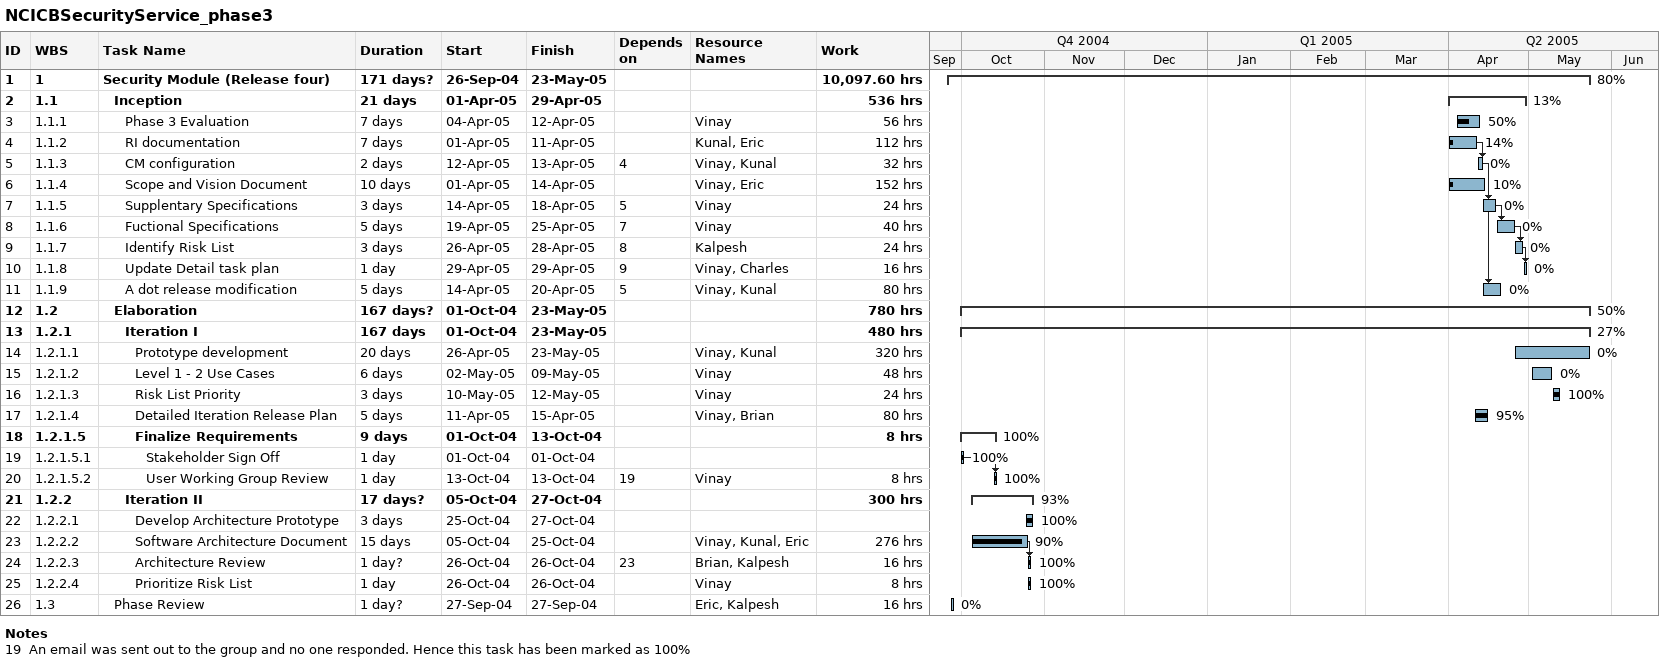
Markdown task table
NCICBSecurityService_phase3

| ID | WBS | Task | Duration | Start | Finish | Predecessors | Resources | % complete | Work (h) |
|---|---|---|---|---|---|---|---|---|---|
| 1 | 1 | **Security Module (Release four)** | 171d? | 2004-09-26 | 2005-05-23 |  |  | 80 | 10097.60 |
| 2 | 1.1 | **Inception** | 21d | 2005-04-01 | 2005-04-29 |  |  | 13 | 536 |
| 3 | 1.1.1 | Phase 3 Evaluation | 7d | 2005-04-04 | 2005-04-12 |  | Vinay | 50 | 56 |
| 4 | 1.1.2 | RI documentation | 7d | 2005-04-01 | 2005-04-11 |  | Kunal, Eric | 14 | 112 |
| 5 | 1.1.3 | CM configuration | 2d | 2005-04-12 | 2005-04-13 | 4 | Vinay, Kunal | 0 | 32 |
| 6 | 1.1.4 | Scope and Vision Document | 10d | 2005-04-01 | 2005-04-14 |  | Vinay, Eric | 10 | 152 |
| 7 | 1.1.5 | Supplentary Specifications | 3d | 2005-04-14 | 2005-04-18 | 5 | Vinay | 0 | 24 |
| 8 | 1.1.6 | Fuctional Specifications | 5d | 2005-04-19 | 2005-04-25 | 7 | Vinay | 0 | 40 |
| 9 | 1.1.7 | Identify Risk List | 3d | 2005-04-26 | 2005-04-28 | 8 | Kalpesh | 0 | 24 |
| 10 | 1.1.8 | Update Detail task plan | 1d | 2005-04-29 | 2005-04-29 | 9 | Vinay, Charles | 0 | 16 |
| 11 | 1.1.9 | A dot release modification | 5d | 2005-04-14 | 2005-04-20 | 5 | Vinay, Kunal | 0 | 80 |
| 12 | 1.2 | **Elaboration** | 167d? | 2004-10-01 | 2005-05-23 |  |  | 50 | 780 |
| 13 | 1.2.1 | **Iteration I** | 167d | 2004-10-01 | 2005-05-23 |  |  | 27 | 480 |
| 14 | 1.2.1.1 | Prototype development | 20d | 2005-04-26 | 2005-05-23 |  | Vinay, Kunal | 0 | 320 |
| 15 | 1.2.1.2 | Level 1 - 2 Use Cases | 6d | 2005-05-02 | 2005-05-09 |  | Vinay | 0 | 48 |
| 16 | 1.2.1.3 | Risk List Priority | 3d | 2005-05-10 | 2005-05-12 |  | Vinay | 100 | 24 |
| 17 | 1.2.1.4 | Detailed Iteration Release Plan | 5d | 2005-04-11 | 2005-04-15 |  | Vinay, Brian | 95 | 80 |
| 18 | 1.2.1.5 | **Finalize Requirements** | 9d | 2004-10-01 | 2004-10-13 |  |  | 100 | 8 |
| 19 | 1.2.1.5.1 | Stakeholder Sign Off | 1d | 2004-10-01 | 2004-10-01 |  |  | 100 |  |
| 20 | 1.2.1.5.2 | User Working Group Review | 1d | 2004-10-13 | 2004-10-13 | 19 | Vinay | 100 | 8 |
| 21 | 1.2.2 | **Iteration II** | 17d? | 2004-10-05 | 2004-10-27 |  |  | 93 | 300 |
| 22 | 1.2.2.1 | Develop Architecture Prototype | 3d | 2004-10-25 | 2004-10-27 |  |  | 100 |  |
| 23 | 1.2.2.2 | Software Architecture Document | 15d | 2004-10-05 | 2004-10-25 |  | Vinay, Kunal, Eric | 90 | 276 |
| 24 | 1.2.2.3 | Architecture Review | 1d? | 2004-10-26 | 2004-10-26 | 23 | Brian, Kalpesh | 100 | 16 |
| 25 | 1.2.2.4 | Prioritize Risk List | 1d | 2004-10-26 | 2004-10-26 |  | Vinay | 100 | 8 |
| 26 | 1.3 | Phase Review | 1d? | 2004-09-27 | 2004-09-27 |  | Eric, Kalpesh | 0 | 16 |

Notes
- 19: An email was sent out to the group and no one responded. Hence this task has been marked as 100%
